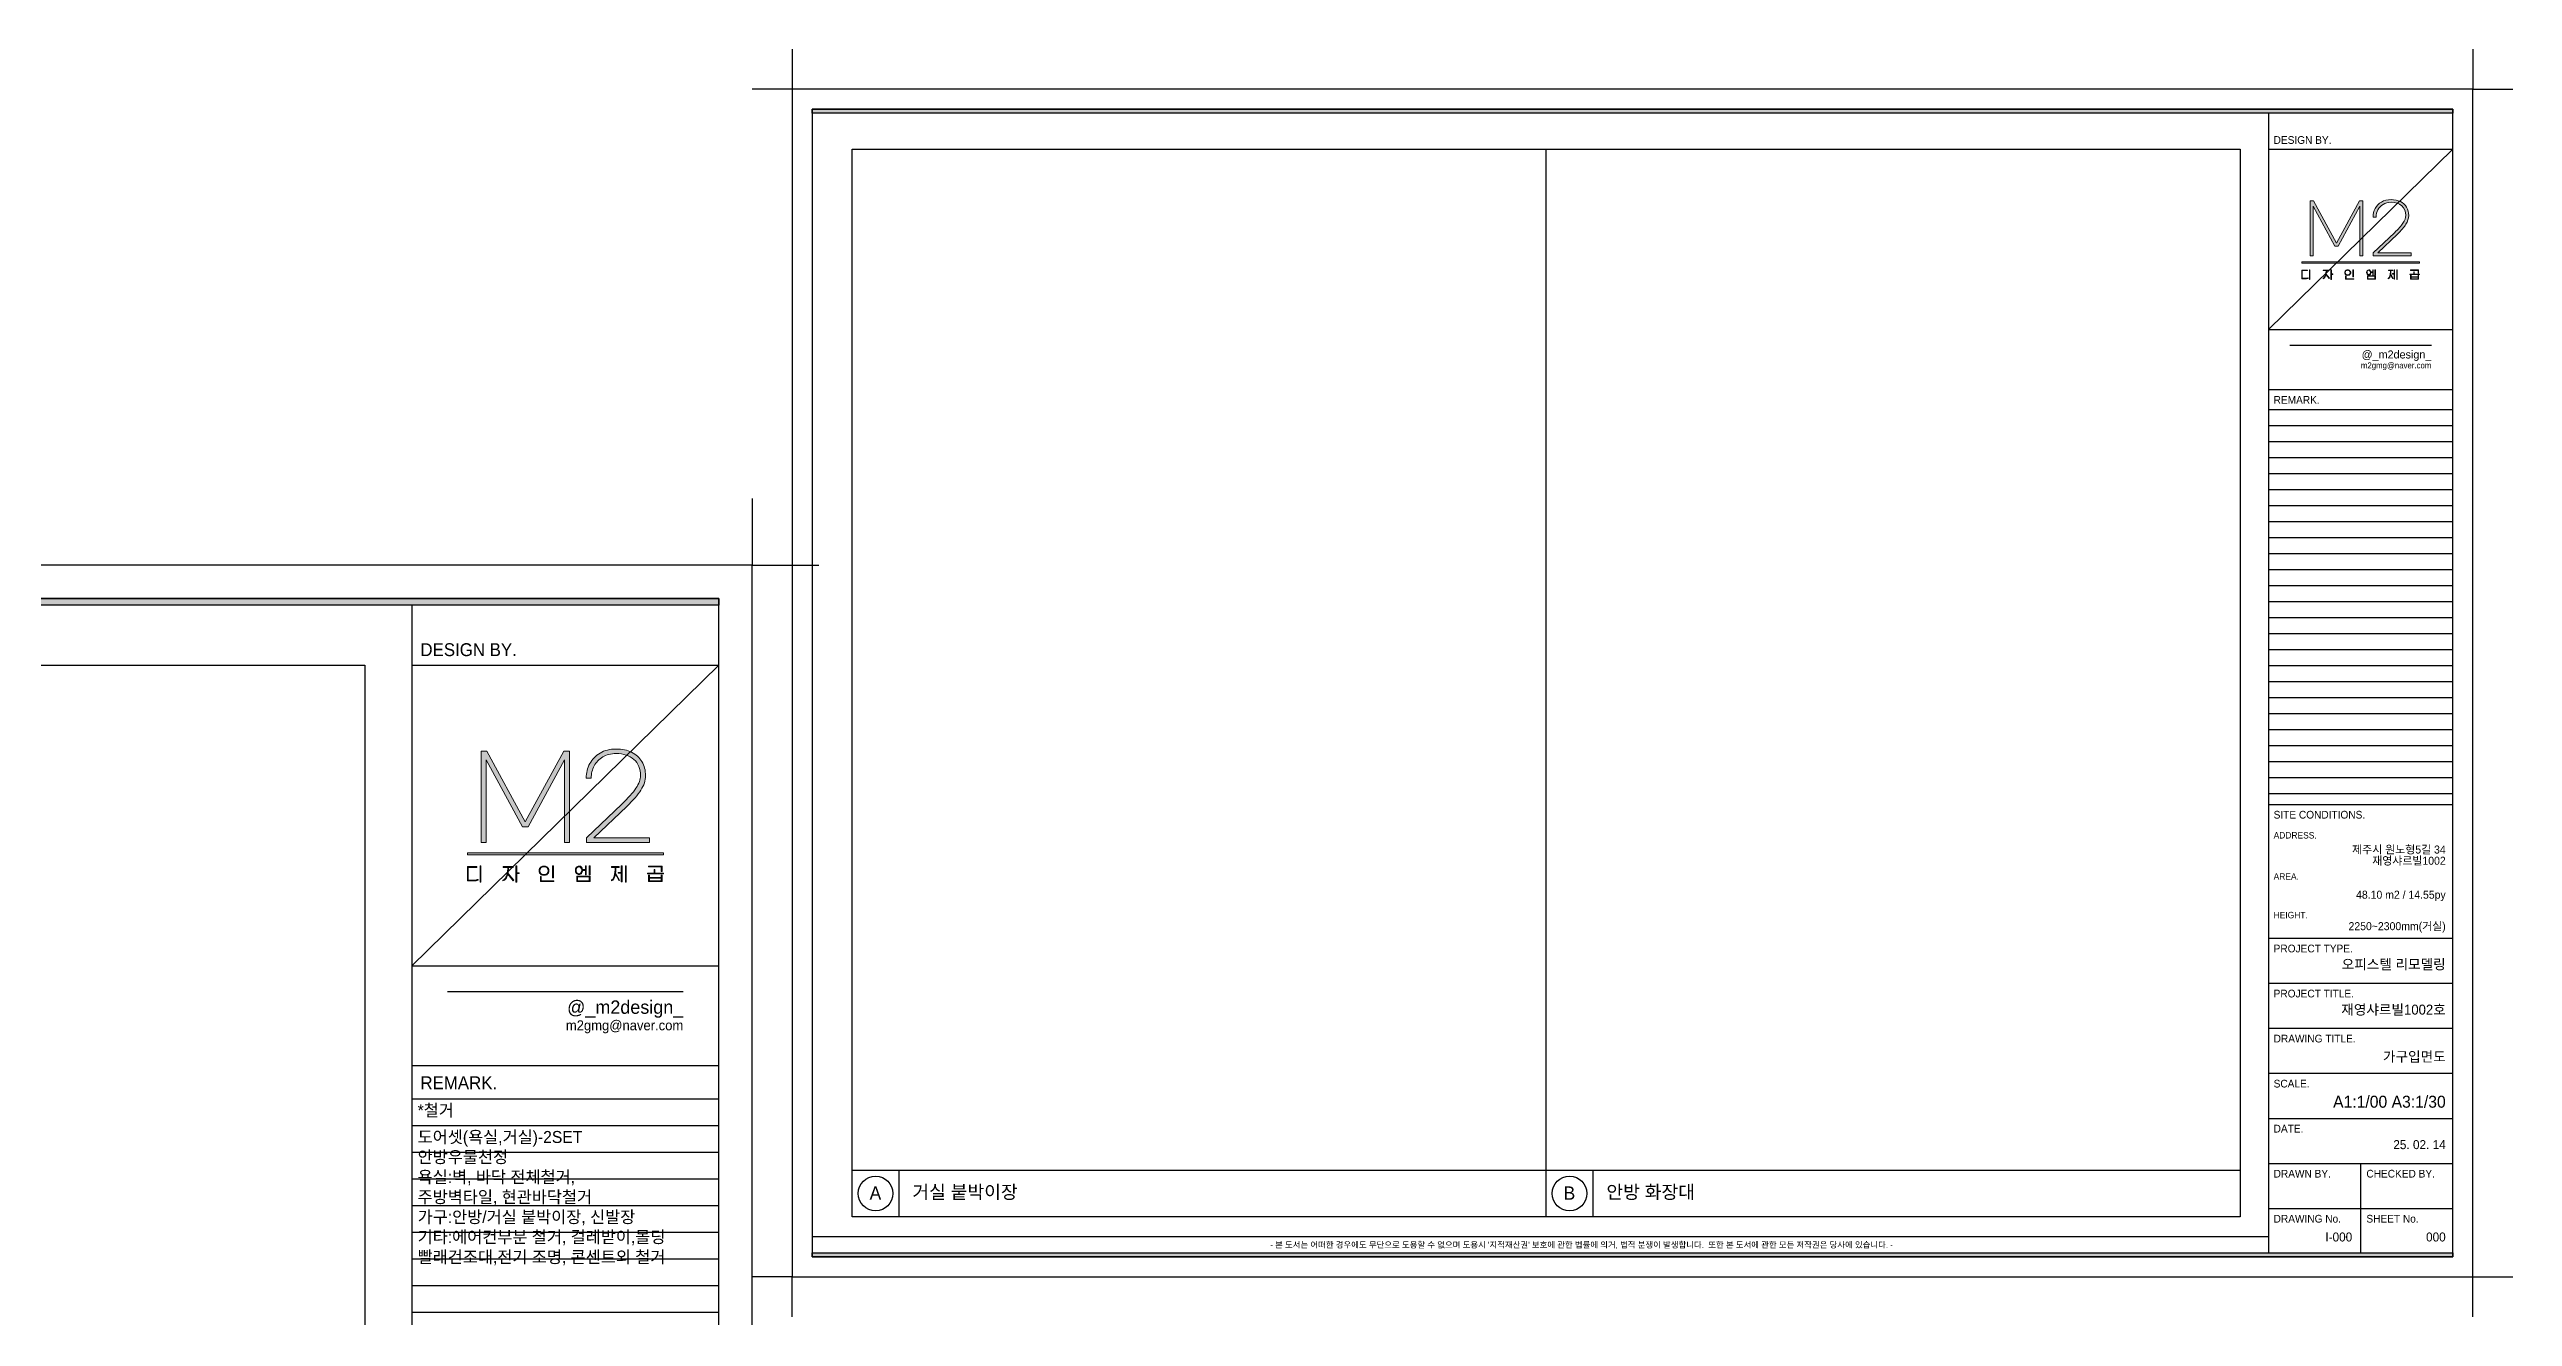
# Model space of a CAD drawing. Header units: inches. Extents: x 211248 to 488355, y -41604 to -7105.
# Drawn here: x 248977 to 267448, y -16615 to -7105 of the extents above; entities that cross this region are included whole.
import ezdxf
from ezdxf.enums import TextEntityAlignment as Align

# ---------------------------------------------------------------- set-up
doc = ezdxf.new("R2010")
doc.units = ezdxf.units.IN
doc.header["$LTSCALE"] = 60
doc.header["$MEASUREMENT"] = 0
for name, color, linetype in [('0-ELC TEXT', 7, 'Continuous'), ('03-TEXT @ 1', 3, 'Continuous'), ('15 HAT', 252, 'Continuous'), ('_U+B808_U+C774_U+C5B4 2', 7, 'Continuous'), ('FORM(YOURNAME)-1', 1, 'Continuous'), ('FORM(YOURNAME)-11', 1, 'Continuous'), ('FORM(YOURNAME)-11 @ 1', 1, 'Continuous')]:
    doc.layers.add(name, color=color, linetype=linetype)
doc.styles.add('YOURNAME', font='HY울릉도M.TTF')
doc.styles.add('코레일둥고', font='Korail_Round_Gothic_Medium.ttf')

# ---------------------------------------------------------------- blocks, each defined once
blk = doc.blocks.new('block 34')
at = {"layer": '_U+B808_U+C774_U+C5B4 2'}
h = blk.add_hatch(color=35, dxfattribs=at)
h.dxf.hatch_style = 2
h.paths.add_polyline_path([(674.6, -105.53), (675.73, -105.53), (683.42, -119.69), (691.1, -105.53), (692.22, -105.53), (692.22, -123.82), (691.22, -123.82), (691.22, -107.31), (683.97, -120.67), (682.84, -120.67), (675.59, -107.31), (675.59, -123.82), (674.6, -123.82)])
h = blk.add_hatch(color=35, dxfattribs=at)
h.dxf.hatch_style = 2
edge = h.paths.add_edge_path()
edge.add_spline(control_points=[(704.68, -105.78), (705.57, -106.21), (706.25, -106.83), (706.73, -107.63), (707.21, -108.43), (707.45, -109.38), (707.45, -110.46), (707.45, -111.43), (707.14, -112.39), (706.53, -113.34), (705.92, -114.29), (704.98, -115.38), (703.7, -116.62), (703.7, -116.62), (697.12, -122.91), (697.12, -122.91), (697.12, -122.91), (708.26, -122.91), (708.26, -122.91), (708.26, -122.91), (708.26, -123.82), (708.26, -123.82), (708.26, -123.82), (695.66, -123.82), (695.66, -123.82), (695.66, -123.82), (695.66, -122.91), (695.66, -122.91), (695.66, -122.91), (702.73, -116.15), (702.73, -116.15), (703.99, -114.93), (704.93, -113.86), (705.54, -112.95), (706.15, -112.03), (706.45, -111.2), (706.45, -110.46), (706.45, -109.07), (706.01, -107.98), (705.12, -107.2), (704.23, -106.42), (703.05, -106.03), (701.57, -106.03), (700.53, -106.03), (699.64, -106.26), (698.89, -106.71), (698.15, -107.15), (697.57, -107.75), (697.18, -108.5), (696.79, -109.25), (696.59, -110.06), (696.59, -110.94), (696.59, -110.94), (695.59, -110.94), (695.59, -110.94), (695.59, -109.89), (695.83, -108.93), (696.3, -108.05), (696.77, -107.17), (697.46, -106.46), (698.36, -105.93), (699.26, -105.4), (700.33, -105.13), (701.57, -105.13), (702.76, -105.13), (703.79, -105.35), (704.68, -105.78)], knot_values=[0, 0, 0, 0, 1, 1, 1, 2, 2, 2, 3, 3, 3, 4, 4, 4, 5, 5, 5, 6, 6, 6, 7, 7, 7, 8, 8, 8, 9, 9, 9, 10, 10, 10, 11, 11, 11, 12, 12, 12, 13, 13, 13, 14, 14, 14, 15, 15, 15, 16, 16, 16, 17, 17, 17, 18, 18, 18, 19, 19, 19, 20, 20, 20, 21, 21, 21, 22, 22, 22, 22], degree=3, periodic=0)
at = {"layer": '_U+B808_U+C774_U+C5B4 2', "lineweight": 0}
blk.add_lwpolyline([(674.6, -105.53), (675.73, -105.53), (683.42, -119.69), (691.1, -105.53), (692.22, -105.53), (692.22, -123.82), (691.22, -123.82), (691.22, -107.31), (683.97, -120.67), (682.84, -120.67), (675.59, -107.31), (675.59, -123.82), (674.6, -123.82), (674.6, -105.53)], dxfattribs=at)
blk.add_open_spline([(704.68, -105.78), (705.57, -106.21), (706.25, -106.83), (706.73, -107.63), (707.21, -108.43), (707.45, -109.38), (707.45, -110.46), (707.45, -111.43), (707.14, -112.39), (706.53, -113.34), (705.92, -114.29), (704.98, -115.38), (703.7, -116.62), (703.7, -116.62), (697.12, -122.91), (697.12, -122.91), (697.12, -122.91), (708.26, -122.91), (708.26, -122.91), (708.26, -122.91), (708.26, -123.82), (708.26, -123.82), (708.26, -123.82), (695.66, -123.82), (695.66, -123.82), (695.66, -123.82), (695.66, -122.91), (695.66, -122.91), (695.66, -122.91), (702.73, -116.15), (702.73, -116.15), (703.99, -114.93), (704.93, -113.86), (705.54, -112.95), (706.15, -112.03), (706.45, -111.2), (706.45, -110.46), (706.45, -109.07), (706.01, -107.98), (705.12, -107.2), (704.23, -106.42), (703.05, -106.03), (701.57, -106.03), (700.53, -106.03), (699.64, -106.26), (698.89, -106.71), (698.15, -107.15), (697.57, -107.75), (697.18, -108.5), (696.79, -109.25), (696.59, -110.06), (696.59, -110.94), (696.59, -110.94), (695.59, -110.94), (695.59, -110.94), (695.59, -109.89), (695.83, -108.93), (696.3, -108.05), (696.77, -107.17), (697.46, -106.46), (698.36, -105.93), (699.26, -105.4), (700.33, -105.13), (701.57, -105.13), (702.76, -105.13), (703.79, -105.35), (704.68, -105.78)], degree=3, knots=[0, 0, 0, 0, 1, 1, 1, 2, 2, 2, 3, 3, 3, 4, 4, 4, 5, 5, 5, 6, 6, 6, 7, 7, 7, 8, 8, 8, 9, 9, 9, 10, 10, 10, 11, 11, 11, 12, 12, 12, 13, 13, 13, 14, 14, 14, 15, 15, 15, 16, 16, 16, 17, 17, 17, 18, 18, 18, 19, 19, 19, 20, 20, 20, 21, 21, 21, 22, 22, 22, 22], dxfattribs=at)
blk = doc.blocks.new('block 35')
at = {"layer": '_U+B808_U+C774_U+C5B4 2'}
h = blk.add_hatch(color=35, dxfattribs=at)
h.dxf.hatch_style = 2
edge = h.paths.add_edge_path()
edge.add_spline(control_points=[(673.72, -128.8), (673.72, -128.8), (672, -128.8), (672, -128.8), (672, -128.8), (672, -131.36), (672, -131.36), (672, -131.36), (673.14, -131.36), (673.14, -131.36), (673.29, -131.36), (673.44, -131.34), (673.6, -131.31), (673.75, -131.28), (673.88, -131.24), (673.98, -131.2), (673.98, -131.2), (673.98, -131.35), (673.98, -131.35), (673.88, -131.4), (673.75, -131.44), (673.6, -131.47), (673.45, -131.49), (673.3, -131.51), (673.14, -131.51), (673.14, -131.51), (671.83, -131.51), (671.83, -131.51), (671.83, -131.51), (671.83, -128.65), (671.83, -128.65), (671.83, -128.65), (673.72, -128.65), (673.72, -128.65), (673.72, -128.65), (673.72, -128.8), (673.72, -128.8)], knot_values=[0, 0, 0, 0, 1, 1, 1, 2, 2, 2, 3, 3, 3, 4, 4, 4, 5, 5, 5, 6, 6, 6, 7, 7, 7, 8, 8, 8, 9, 9, 9, 10, 10, 10, 11, 11, 11, 12, 12, 12, 12], degree=3, periodic=0)
h.paths.add_polyline_path([(674.54, -131.73), (674.38, -131.74), (674.38, -128.5), (674.54, -128.5)])
h = blk.add_hatch(color=35, dxfattribs=at)
h.dxf.hatch_style = 2
edge = h.paths.add_edge_path()
edge.add_spline(control_points=[(679.96, -130.01), (679.96, -130.01), (681.09, -131.37), (681.09, -131.37), (681.09, -131.37), (680.96, -131.47), (680.96, -131.47), (680.96, -131.47), (679.92, -130.19), (679.92, -130.19), (679.82, -130.57), (679.69, -130.87), (679.52, -131.09), (679.35, -131.32), (679.14, -131.46), (678.9, -131.51), (678.9, -131.51), (678.9, -131.36), (678.9, -131.36), (679.11, -131.3), (679.3, -131.16), (679.45, -130.93), (679.6, -130.7), (679.71, -130.39), (679.79, -130.03), (679.86, -129.66), (679.91, -129.25), (679.91, -128.8), (679.91, -128.8), (678.97, -128.8), (678.97, -128.8), (678.97, -128.8), (678.97, -128.65), (678.97, -128.65), (678.97, -128.65), (681, -128.65), (681, -128.65), (681, -128.65), (681, -128.8), (681, -128.8), (681, -128.8), (680.07, -128.8), (680.07, -128.8), (680.06, -129.26), (680.03, -129.66), (679.96, -130.01)], knot_values=[0, 0, 0, 0, 1, 1, 1, 2, 2, 2, 3, 3, 3, 4, 4, 4, 5, 5, 5, 6, 6, 6, 7, 7, 7, 8, 8, 8, 9, 9, 9, 10, 10, 10, 11, 11, 11, 12, 12, 12, 13, 13, 13, 14, 14, 14, 15, 15, 15, 15], degree=3, periodic=0)
h.paths.add_polyline_path([(682.21, -130.06), (681.69, -130.06), (681.69, -131.73), (681.54, -131.73), (681.54, -128.5), (681.69, -128.5), (681.69, -129.92), (682.21, -129.92)])
h = blk.add_hatch(color=35, dxfattribs=at)
h.dxf.hatch_style = 2
edge = h.paths.add_edge_path()
edge.add_spline(control_points=[(687.69, -128.68), (687.84, -128.76), (687.95, -128.87), (688.03, -129.01), (688.11, -129.15), (688.15, -129.3), (688.15, -129.47), (688.15, -129.64), (688.11, -129.8), (688.03, -129.94), (687.95, -130.08), (687.84, -130.19), (687.69, -130.27), (687.54, -130.35), (687.36, -130.39), (687.15, -130.39), (686.95, -130.39), (686.77, -130.35), (686.62, -130.27), (686.47, -130.19), (686.36, -130.08), (686.28, -129.94), (686.2, -129.8), (686.16, -129.64), (686.16, -129.47), (686.16, -129.3), (686.2, -129.15), (686.28, -129.01), (686.36, -128.87), (686.47, -128.76), (686.62, -128.68), (686.77, -128.6), (686.95, -128.56), (687.15, -128.56), (687.36, -128.56), (687.54, -128.6), (687.69, -128.68)], knot_values=[0, 0, 0, 0, 1, 1, 1, 2, 2, 2, 3, 3, 3, 4, 4, 4, 5, 5, 5, 6, 6, 6, 7, 7, 7, 8, 8, 8, 9, 9, 9, 10, 10, 10, 11, 11, 11, 12, 12, 12, 12], degree=3, periodic=0)
edge = h.paths.add_edge_path()
edge.add_spline(control_points=[(686.72, -128.79), (686.59, -128.86), (686.49, -128.95), (686.43, -129.07), (686.36, -129.18), (686.32, -129.32), (686.32, -129.47), (686.32, -129.63), (686.36, -129.76), (686.43, -129.88), (686.49, -130), (686.59, -130.09), (686.72, -130.15), (686.84, -130.22), (686.99, -130.25), (687.15, -130.25), (687.32, -130.25), (687.46, -130.22), (687.59, -130.15), (687.72, -130.09), (687.81, -130), (687.88, -129.88), (687.95, -129.76), (687.98, -129.63), (687.98, -129.47), (687.98, -129.32), (687.95, -129.18), (687.88, -129.07), (687.81, -128.95), (687.72, -128.86), (687.59, -128.79), (687.46, -128.73), (687.32, -128.7), (687.15, -128.7), (686.99, -128.7), (686.84, -128.73), (686.72, -128.79)], knot_values=[0, 0, 0, 0, 1, 1, 1, 2, 2, 2, 3, 3, 3, 4, 4, 4, 5, 5, 5, 6, 6, 6, 7, 7, 7, 8, 8, 8, 9, 9, 9, 10, 10, 10, 11, 11, 11, 12, 12, 12, 12], degree=3, periodic=0)
h.paths.add_polyline_path([(686.6, -131.51), (689.15, -131.51), (689.15, -131.66), (686.44, -131.66), (686.44, -130.66), (686.6, -130.66)])
h.paths.add_polyline_path([(689.03, -130.91), (688.87, -130.91), (688.87, -128.5), (689.03, -128.5)])
h = blk.add_hatch(color=35, dxfattribs=at)
h.dxf.hatch_style = 2
edge = h.paths.add_edge_path()
edge.add_spline(control_points=[(694.67, -130), (694.55, -130.16), (694.37, -130.23), (694.14, -130.23), (693.91, -130.23), (693.73, -130.16), (693.61, -130), (693.48, -129.84), (693.42, -129.64), (693.42, -129.39), (693.42, -129.14), (693.48, -128.94), (693.61, -128.78), (693.73, -128.62), (693.91, -128.54), (694.14, -128.54), (694.35, -128.54), (694.51, -128.61), (694.63, -128.74), (694.75, -128.87), (694.83, -129.04), (694.85, -129.25), (694.85, -129.25), (695.45, -129.25), (695.45, -129.25), (695.45, -129.25), (695.45, -128.52), (695.45, -128.52), (695.45, -128.52), (695.61, -128.52), (695.61, -128.52), (695.61, -128.52), (695.61, -130.29), (695.61, -130.29), (695.61, -130.29), (695.45, -130.29), (695.45, -130.29), (695.45, -130.29), (695.45, -129.4), (695.45, -129.4), (695.45, -129.4), (694.86, -129.4), (694.86, -129.4), (694.85, -129.64), (694.79, -129.85), (694.67, -130)], knot_values=[0, 0, 0, 0, 1, 1, 1, 2, 2, 2, 3, 3, 3, 4, 4, 4, 5, 5, 5, 6, 6, 6, 7, 7, 7, 8, 8, 8, 9, 9, 9, 10, 10, 10, 11, 11, 11, 12, 12, 12, 13, 13, 13, 14, 14, 14, 15, 15, 15, 15], degree=3, periodic=0)
edge = h.paths.add_edge_path()
edge.add_spline(control_points=[(693.73, -129.9), (693.83, -130.03), (693.97, -130.09), (694.14, -130.09), (694.31, -130.09), (694.45, -130.03), (694.55, -129.9), (694.65, -129.78), (694.7, -129.61), (694.7, -129.39), (694.7, -129.17), (694.65, -129), (694.55, -128.87), (694.45, -128.75), (694.31, -128.69), (694.14, -128.69), (693.97, -128.69), (693.83, -128.75), (693.73, -128.87), (693.63, -129), (693.58, -129.17), (693.58, -129.39), (693.58, -129.61), (693.63, -129.78), (693.73, -129.9)], knot_values=[0, 0, 0, 0, 1, 1, 1, 2, 2, 2, 3, 3, 3, 4, 4, 4, 5, 5, 5, 6, 6, 6, 7, 7, 7, 8, 8, 8, 8], degree=3, periodic=0)
h.paths.add_polyline_path([(693.69, -130.55), (696.36, -130.55), (696.36, -131.66), (693.69, -131.66)])
h.paths.add_polyline_path([(693.85, -131.51), (696.2, -131.51), (696.2, -130.7), (693.85, -130.7)])
h.paths.add_polyline_path([(696.36, -128.5), (696.36, -130.32), (696.2, -130.32), (696.2, -128.5)])
h = blk.add_hatch(color=35, dxfattribs=at)
h.dxf.hatch_style = 2
edge = h.paths.add_edge_path()
edge.add_spline(control_points=[(701.46, -129.93), (701.46, -129.93), (702.28, -131.39), (702.28, -131.39), (702.28, -131.39), (702.15, -131.47), (702.15, -131.47), (702.15, -131.47), (701.43, -130.17), (701.43, -130.17), (701.3, -130.94), (701.03, -131.39), (700.63, -131.51), (700.63, -131.51), (700.63, -131.35), (700.63, -131.35), (700.88, -131.26), (701.06, -130.99), (701.18, -130.55), (701.3, -130.1), (701.37, -129.52), (701.37, -128.8), (701.37, -128.8), (700.67, -128.8), (700.67, -128.8), (700.67, -128.8), (700.67, -128.65), (700.67, -128.65), (700.67, -128.65), (702.19, -128.65), (702.19, -128.65), (702.19, -128.65), (702.19, -128.8), (702.19, -128.8), (702.19, -128.8), (701.53, -128.8), (701.53, -128.8), (701.52, -129.25), (701.5, -129.63), (701.46, -129.93)], knot_values=[0, 0, 0, 0, 1, 1, 1, 2, 2, 2, 3, 3, 3, 4, 4, 4, 5, 5, 5, 6, 6, 6, 7, 7, 7, 8, 8, 8, 9, 9, 9, 10, 10, 10, 11, 11, 11, 12, 12, 12, 13, 13, 13, 13], degree=3, periodic=0)
h.paths.add_polyline_path([(702.59, -128.52), (702.75, -128.52), (702.75, -131.68), (702.59, -131.68), (702.59, -129.95), (702, -129.95), (702, -129.8), (702.59, -129.8)])
h.paths.add_polyline_path([(703.61, -128.5), (703.61, -131.73), (703.45, -131.73), (703.45, -128.5)])
h = blk.add_hatch(color=35, dxfattribs=at)
h.dxf.hatch_style = 2
h.paths.add_polyline_path([(711.02, -129.93), (711.02, -130.07), (707.82, -130.07), (707.82, -129.93), (709.16, -129.93), (709.16, -129.2), (709.32, -129.2), (709.32, -129.93)])
h.paths.add_polyline_path([(710.61, -128.72), (708.07, -128.72), (708.07, -128.57), (710.77, -128.57), (710.77, -129.64), (710.61, -129.64)])
h.paths.add_polyline_path([(710.61, -130.36), (710.77, -130.36), (710.77, -131.66), (708.08, -131.66), (708.08, -130.36), (708.24, -130.36), (708.24, -130.83), (710.61, -130.83)])
h.paths.add_polyline_path([(710.61, -131.52), (710.61, -130.97), (708.24, -130.97), (708.24, -131.52)])
at = {"layer": '_U+B808_U+C774_U+C5B4 2', "lineweight": 0}
for points in [[(674.54, -131.73), (674.38, -131.74), (674.38, -128.5), (674.54, -128.5), (674.54, -131.73)], [(682.21, -130.06), (681.69, -130.06), (681.69, -131.73), (681.54, -131.73), (681.54, -128.5), (681.69, -128.5), (681.69, -129.92), (682.21, -129.92), (682.21, -130.06)], [(686.6, -131.51), (689.15, -131.51), (689.15, -131.66), (686.44, -131.66), (686.44, -130.66), (686.6, -130.66), (686.6, -131.51)], [(689.03, -130.91), (688.87, -130.91), (688.87, -128.5), (689.03, -128.5), (689.03, -130.91)], [(693.69, -130.55), (696.36, -130.55), (696.36, -131.66), (693.69, -131.66), (693.69, -130.55)], [(693.85, -131.51), (696.2, -131.51), (696.2, -130.7), (693.85, -130.7), (693.85, -131.51)], [(696.36, -128.5), (696.36, -130.32), (696.2, -130.32), (696.2, -128.5), (696.36, -128.5)], [(702.59, -128.52), (702.75, -128.52), (702.75, -131.68), (702.59, -131.68), (702.59, -129.95), (702, -129.95), (702, -129.8), (702.59, -129.8), (702.59, -128.52)], [(703.61, -128.5), (703.61, -131.73), (703.45, -131.73), (703.45, -128.5), (703.61, -128.5)], [(711.02, -129.93), (711.02, -130.07), (707.82, -130.07), (707.82, -129.93), (709.16, -129.93), (709.16, -129.2), (709.32, -129.2), (709.32, -129.93), (711.02, -129.93)], [(710.61, -128.72), (708.07, -128.72), (708.07, -128.57), (710.77, -128.57), (710.77, -129.64), (710.61, -129.64), (710.61, -128.72)], [(710.61, -130.36), (710.77, -130.36), (710.77, -131.66), (708.08, -131.66), (708.08, -130.36), (708.24, -130.36), (708.24, -130.83), (710.61, -130.83), (710.61, -130.36)], [(710.61, -131.52), (710.61, -130.97), (708.24, -130.97), (708.24, -131.52), (710.61, -131.52)]]:
    blk.add_lwpolyline(points, dxfattribs=at)
for points, knots in [([(673.72, -128.8), (673.72, -128.8), (672, -128.8), (672, -128.8), (672, -128.8), (672, -131.36), (672, -131.36), (672, -131.36), (673.14, -131.36), (673.14, -131.36), (673.29, -131.36), (673.44, -131.34), (673.6, -131.31), (673.75, -131.28), (673.88, -131.24), (673.98, -131.2), (673.98, -131.2), (673.98, -131.35), (673.98, -131.35), (673.88, -131.4), (673.75, -131.44), (673.6, -131.47), (673.45, -131.49), (673.3, -131.51), (673.14, -131.51), (673.14, -131.51), (671.83, -131.51), (671.83, -131.51), (671.83, -131.51), (671.83, -128.65), (671.83, -128.65), (671.83, -128.65), (673.72, -128.65), (673.72, -128.65), (673.72, -128.65), (673.72, -128.8), (673.72, -128.8)], [0, 0, 0, 0, 1, 1, 1, 2, 2, 2, 3, 3, 3, 4, 4, 4, 5, 5, 5, 6, 6, 6, 7, 7, 7, 8, 8, 8, 9, 9, 9, 10, 10, 10, 11, 11, 11, 12, 12, 12, 12]), ([(679.96, -130.01), (679.96, -130.01), (681.09, -131.37), (681.09, -131.37), (681.09, -131.37), (680.96, -131.47), (680.96, -131.47), (680.96, -131.47), (679.92, -130.19), (679.92, -130.19), (679.82, -130.57), (679.69, -130.87), (679.52, -131.09), (679.35, -131.32), (679.14, -131.46), (678.9, -131.51), (678.9, -131.51), (678.9, -131.36), (678.9, -131.36), (679.11, -131.3), (679.3, -131.16), (679.45, -130.93), (679.6, -130.7), (679.71, -130.39), (679.79, -130.03), (679.86, -129.66), (679.91, -129.25), (679.91, -128.8), (679.91, -128.8), (678.97, -128.8), (678.97, -128.8), (678.97, -128.8), (678.97, -128.65), (678.97, -128.65), (678.97, -128.65), (681, -128.65), (681, -128.65), (681, -128.65), (681, -128.8), (681, -128.8), (681, -128.8), (680.07, -128.8), (680.07, -128.8), (680.06, -129.26), (680.03, -129.66), (679.96, -130.01)], [0, 0, 0, 0, 1, 1, 1, 2, 2, 2, 3, 3, 3, 4, 4, 4, 5, 5, 5, 6, 6, 6, 7, 7, 7, 8, 8, 8, 9, 9, 9, 10, 10, 10, 11, 11, 11, 12, 12, 12, 13, 13, 13, 14, 14, 14, 15, 15, 15, 15]), ([(687.69, -128.68), (687.84, -128.76), (687.95, -128.87), (688.03, -129.01), (688.11, -129.15), (688.15, -129.3), (688.15, -129.47), (688.15, -129.64), (688.11, -129.8), (688.03, -129.94), (687.95, -130.08), (687.84, -130.19), (687.69, -130.27), (687.54, -130.35), (687.36, -130.39), (687.15, -130.39), (686.95, -130.39), (686.77, -130.35), (686.62, -130.27), (686.47, -130.19), (686.36, -130.08), (686.28, -129.94), (686.2, -129.8), (686.16, -129.64), (686.16, -129.47), (686.16, -129.3), (686.2, -129.15), (686.28, -129.01), (686.36, -128.87), (686.47, -128.76), (686.62, -128.68), (686.77, -128.6), (686.95, -128.56), (687.15, -128.56), (687.36, -128.56), (687.54, -128.6), (687.69, -128.68)], [0, 0, 0, 0, 1, 1, 1, 2, 2, 2, 3, 3, 3, 4, 4, 4, 5, 5, 5, 6, 6, 6, 7, 7, 7, 8, 8, 8, 9, 9, 9, 10, 10, 10, 11, 11, 11, 12, 12, 12, 12]), ([(686.72, -128.79), (686.59, -128.86), (686.49, -128.95), (686.43, -129.07), (686.36, -129.18), (686.32, -129.32), (686.32, -129.47), (686.32, -129.63), (686.36, -129.76), (686.43, -129.88), (686.49, -130), (686.59, -130.09), (686.72, -130.15), (686.84, -130.22), (686.99, -130.25), (687.15, -130.25), (687.32, -130.25), (687.46, -130.22), (687.59, -130.15), (687.72, -130.09), (687.81, -130), (687.88, -129.88), (687.95, -129.76), (687.98, -129.63), (687.98, -129.47), (687.98, -129.32), (687.95, -129.18), (687.88, -129.07), (687.81, -128.95), (687.72, -128.86), (687.59, -128.79), (687.46, -128.73), (687.32, -128.7), (687.15, -128.7), (686.99, -128.7), (686.84, -128.73), (686.72, -128.79)], [0, 0, 0, 0, 1, 1, 1, 2, 2, 2, 3, 3, 3, 4, 4, 4, 5, 5, 5, 6, 6, 6, 7, 7, 7, 8, 8, 8, 9, 9, 9, 10, 10, 10, 11, 11, 11, 12, 12, 12, 12]), ([(694.67, -130), (694.55, -130.16), (694.37, -130.23), (694.14, -130.23), (693.91, -130.23), (693.73, -130.16), (693.61, -130), (693.48, -129.84), (693.42, -129.64), (693.42, -129.39), (693.42, -129.14), (693.48, -128.94), (693.61, -128.78), (693.73, -128.62), (693.91, -128.54), (694.14, -128.54), (694.35, -128.54), (694.51, -128.61), (694.63, -128.74), (694.75, -128.87), (694.83, -129.04), (694.85, -129.25), (694.85, -129.25), (695.45, -129.25), (695.45, -129.25), (695.45, -129.25), (695.45, -128.52), (695.45, -128.52), (695.45, -128.52), (695.61, -128.52), (695.61, -128.52), (695.61, -128.52), (695.61, -130.29), (695.61, -130.29), (695.61, -130.29), (695.45, -130.29), (695.45, -130.29), (695.45, -130.29), (695.45, -129.4), (695.45, -129.4), (695.45, -129.4), (694.86, -129.4), (694.86, -129.4), (694.85, -129.64), (694.79, -129.85), (694.67, -130)], [0, 0, 0, 0, 1, 1, 1, 2, 2, 2, 3, 3, 3, 4, 4, 4, 5, 5, 5, 6, 6, 6, 7, 7, 7, 8, 8, 8, 9, 9, 9, 10, 10, 10, 11, 11, 11, 12, 12, 12, 13, 13, 13, 14, 14, 14, 15, 15, 15, 15]), ([(693.73, -129.9), (693.83, -130.03), (693.97, -130.09), (694.14, -130.09), (694.31, -130.09), (694.45, -130.03), (694.55, -129.9), (694.65, -129.78), (694.7, -129.61), (694.7, -129.39), (694.7, -129.17), (694.65, -129), (694.55, -128.87), (694.45, -128.75), (694.31, -128.69), (694.14, -128.69), (693.97, -128.69), (693.83, -128.75), (693.73, -128.87), (693.63, -129), (693.58, -129.17), (693.58, -129.39), (693.58, -129.61), (693.63, -129.78), (693.73, -129.9)], [0, 0, 0, 0, 1, 1, 1, 2, 2, 2, 3, 3, 3, 4, 4, 4, 5, 5, 5, 6, 6, 6, 7, 7, 7, 8, 8, 8, 8]), ([(701.46, -129.93), (701.46, -129.93), (702.28, -131.39), (702.28, -131.39), (702.28, -131.39), (702.15, -131.47), (702.15, -131.47), (702.15, -131.47), (701.43, -130.17), (701.43, -130.17), (701.3, -130.94), (701.03, -131.39), (700.63, -131.51), (700.63, -131.51), (700.63, -131.35), (700.63, -131.35), (700.88, -131.26), (701.06, -130.99), (701.18, -130.55), (701.3, -130.1), (701.37, -129.52), (701.37, -128.8), (701.37, -128.8), (700.67, -128.8), (700.67, -128.8), (700.67, -128.8), (700.67, -128.65), (700.67, -128.65), (700.67, -128.65), (702.19, -128.65), (702.19, -128.65), (702.19, -128.65), (702.19, -128.8), (702.19, -128.8), (702.19, -128.8), (701.53, -128.8), (701.53, -128.8), (701.52, -129.25), (701.5, -129.63), (701.46, -129.93)], [0, 0, 0, 0, 1, 1, 1, 2, 2, 2, 3, 3, 3, 4, 4, 4, 5, 5, 5, 6, 6, 6, 7, 7, 7, 8, 8, 8, 9, 9, 9, 10, 10, 10, 11, 11, 11, 12, 12, 12, 13, 13, 13, 13])]:
    blk.add_open_spline(points, degree=3, knots=knots, dxfattribs=at)
blk = doc.blocks.new('block 33')
at = {"layer": '_U+B808_U+C774_U+C5B4 2'}
for name in ['block 34', 'block 35']:
    blk.add_blockref(name, (0, 0), dxfattribs=at)
blk = doc.blocks.new('block 32')
at = {"layer": '_U+B808_U+C774_U+C5B4 2'}
h = blk.add_hatch(color=35, dxfattribs=at)
h.dxf.hatch_style = 2
h.paths.add_polyline_path([(711.02, -126.32), (671.83, -126.32), (671.83, -125.91), (711.02, -125.91)])
at = {"layer": '_U+B808_U+C774_U+C5B4 2', "lineweight": 0}
blk.add_lwpolyline([(711.02, -126.32), (671.83, -126.32), (671.83, -125.91), (711.02, -125.91), (711.02, -126.32)], dxfattribs=at)
at = {"layer": '_U+B808_U+C774_U+C5B4 2'}
blk.add_blockref('block 33', (0, 0), dxfattribs=at)
blk = doc.blocks.new('FORM-ELEVATION')
at = {"layer": 'FORM(YOURNAME)-11'}
h = blk.add_hatch(color=256, dxfattribs=at)
h.dxf.hatch_style = 1
h.paths.add_polyline_path([(-10309, 35708), (71691, 35708), (71691, 35508), (-10309, 35508)])
h.paths.add_polyline_path([(-10309, -21492), (71691, -21492), (71691, -21692), (-10309, -21692)])
at = {"layer": 'Defpoints', "color": 158}
for p, q in [((62481, 35508), (62481, -21492)), ((62481, 33708), (71691, 33708)), ((62481, 24686), (71691, 33708)), ((62481, 24686), (71691, 24686)), ((62481, 20686), (71691, 20686)), ((62481, 19886), (71691, 19886)), ((62481, 19086), (71691, 19086)), ((62481, 18286), (71691, 18286)), ((62481, 17486), (71691, 17486)), ((62481, 16686), (71691, 16686)), ((62481, 15886), (71691, 15886)), ((62481, 15086), (71691, 15086)), ((62481, 14286), (71691, 14286)), ((62481, 13486), (71691, 13486)), ((62481, 12686), (71691, 12686)), ((62481, 11886), (71691, 11886)), ((62481, 11086), (71691, 11086)), ((62481, 10286), (71691, 10286)), ((62481, 9486), (71691, 9486)), ((62481, 8686), (71691, 8686)), ((62481, 7886), (71691, 7886)), ((62481, 7086), (71691, 7086)), ((62481, 6286), (71691, 6286)), ((62481, 5486), (71691, 5486)), ((62481, 4686), (71691, 4686)), ((62481, 3886), (71691, 3886)), ((62481, 3086), (71691, 3086)), ((62481, 2286), (71691, 2286)), ((62481, 1486), (71691, 1486)), ((62481, -20692), (-10309, -20692))]:
    blk.add_line(p, q, dxfattribs=at)
at = {"layer": 'Defpoints', "color": 1}
for points in [[(-11309, 38708), (-11309, 36708), (-13309, 36708)], [(72691, 38708), (72691, 36708), (74691, 36708)], [(-11309, -24692), (-11309, -22692), (-13309, -22692)], [(72691, -24692), (72691, -22692), (74691, -22692)]]:
    blk.add_lwpolyline(points, dxfattribs=at)
at = {"layer": 'Defpoints', "color": 158}
for points in [[(-10309, -21692), (71691, -21692), (71691, 35708), (-10309, 35708)], [(-8309, 33708), (61071, 33708), (61071, -19692), (-8309, -19692)]]:
    blk.add_lwpolyline(points, close=True, dxfattribs=at)
at = {"layer": 'FORM(YOURNAME)-11', "color": 251}
blk.add_line((63550, 23916), (70622, 23916), dxfattribs=at)
at = {"layer": 'FORM(YOURNAME)-11', "color": 14}
for p, q in [((62481, 21686), (71691, 21686)), ((62481, 937), (71691, 937)), ((62481, -5756), (71691, -5756)), ((62481, -8009), (71691, -8009)), ((62481, -10261), (71691, -10261)), ((62481, -12514), (71691, -12514)), ((62481, -14766), (71691, -14766)), ((62481, -17019), (71691, -17019)), ((67086, -17019), (67086, -21492)), ((62481, -19271), (71691, -19271))]:
    blk.add_line(p, q, dxfattribs=at)
at = {"layer": 'FORM(YOURNAME)-11', "color": 250}
blk.add_lwpolyline([(-11309, -22692), (72691, -22692), (72691, 36708), (-11309, 36708)], close=True, dxfattribs=at)
at = {"layer": 'FORM(YOURNAME)-11'}
for points in [[(-10309, 35708), (71691, 35708), (71691, 35508), (-10309, 35508)], [(-10309, -21492), (71691, -21492), (71691, -21692), (-10309, -21692)]]:
    blk.add_lwpolyline(points, close=True, dxfattribs=at)
at = {"layer": '_U+B808_U+C774_U+C5B4 2', "xscale": 150, "yscale": 150, "zscale": 150}
blk.add_blockref('block 32', (-36628, 46957), dxfattribs=at)
at = {"layer": 'FORM(YOURNAME)-11', "color": 14, "style": 'YOURNAME'}
for s, height, p in [('DESIGN BY.', 386.1, (62739, 34170)), ('REMARK.', 386.1, (62739, 21172)), ('SITE CONDITIONS.', 386.14, (62739, 422)), ('PROJECT TYPE.', 386.14, (62739, -6271)), ('PROJECT TITLE.', 386.14, (62739, -8524)), ('DRAWING TITLE.', 386.14, (62739, -10776)), ('SCALE.', 386.1, (62739, -13029)), ('DATE.', 386.1, (62739, -15281)), ('DRAWN BY.', 386.1, (62739, -17534)), ('CHECKED BY.', 386.14, (67376, -17534)), ('DRAWING No.', 386.14, (62739, -19786)), ('SHEET No.', 386.1, (67376, -19786))]:
    blk.add_text(s, height=height, dxfattribs=at).set_placement(p, align=Align.MIDDLE_LEFT)
for s, height, width, p in [('@_m2design_', 400, 1.03, (70622, 23242)), ('m2gmg@naver.com', 300, 0.995, (70622, 22747))]:
    blk.add_text(s, height=height, dxfattribs=dict(at, width=width)).set_placement(p, align=Align.RIGHT)
at = {"layer": 'FORM(YOURNAME)-11', "color": 251, "style": 'YOURNAME'}
for s, p in [('ADDRESS.', (62739, -608)), ('AREA.', (62739, -2667)), ('HEIGHT.', (62739, -4598))]:
    blk.add_text(s, height=321.8, dxfattribs=at).set_placement(p, align=Align.MIDDLE_LEFT)
at = {"layer": 'FORM(YOURNAME)-11', "color": 1, "style": 'YOURNAME'}
blk.add_text("- 본 도서는 어떠한 경우에도 무단으로 도용할 수 없으며 도용시 '지적재산권' 보호에 관한 법률에 의거, 법적 분쟁이 발생합니다.  또한 본 도서에 관한 모든 저작권은 당사에 있습니다. -", height=300, dxfattribs=at).set_placement((28146, -21092), align=Align.MIDDLE_CENTER)
at = {"layer": 'FORM(YOURNAME)-11', "color": 3, "style": 'YOURNAME'}
for tag, height, p in [('1', 450, (71041, -1219)), ('2', 450, (71041, -1863)), ('3', 450, (71041, -3150)), ('4', 450, (71041, -5081)), ('5', 515, (71041, -7398)), ('6', 515, (71041, -9650)), ('7', 515, (71041, -11903)), ('8', 515, (71041, -14155)), ('9', 515, (71041, -16408)), ('10', 515, (66791, -18596)), ('11', 515, (71041, -18660)), ('12', 515, (66791, -20848)), ('13', 515, (71041, -20848))]:
    blk.add_attdef(tag, text='', height=height, dxfattribs=at).set_placement(p, align=Align.MIDDLE_RIGHT)
blk = doc.blocks.new('*U461')
at = {"layer": 'FORM(YOURNAME)-1', "xscale": 0.2500000000000001, "yscale": 0.2500000000000001, "zscale": 0.2500000000000001}
blk.add_blockref('FORM-ELEVATION', (236075, -20152), dxfattribs=at)
blk = doc.blocks.new('*U467')
at = {"layer": 'FORM(YOURNAME)-1'}
ref = blk.add_blockref('FORM-ELEVATION', (256244, -12911), dxfattribs=dict(at, xscale=0.15, yscale=0.15, zscale=0.15))
ref.add_attrib('12', 'I-000', dxfattribs={"layer": 'FORM(YOURNAME)-11 @ 1', "color": 3, "height": 67.5, "style": 'YOURNAME'}).set_placement((266244, -16016), align=Align.MIDDLE_RIGHT)
ref.add_attrib('13', '000', dxfattribs={"layer": 'FORM(YOURNAME)-11 @ 1', "color": 3, "height": 67.5, "style": 'YOURNAME'}).set_placement((266945, -16016), align=Align.MIDDLE_RIGHT)
ref.add_attrib('9', '25. 02. 14', dxfattribs={"layer": 'FORM(YOURNAME)-11 @ 1', "color": 3, "height": 67.5, "style": 'YOURNAME'}).set_placement((266945, -15323), align=Align.MIDDLE_RIGHT)
ref.add_attrib('8', 'A1:1/00 A3:1/30', dxfattribs={"layer": 'FORM(YOURNAME)-11 @ 1', "color": 3, "height": 90, "style": 'YOURNAME'}).set_placement((266945, -15001), align=Align.MIDDLE_RIGHT)
ref.add_attrib('7', '가구입면도', dxfattribs={"layer": 'FORM(YOURNAME)-11 @ 1', "color": 3, "height": 75, "style": 'YOURNAME'}).set_placement((266945, -14663), align=Align.MIDDLE_RIGHT)
ref.add_attrib('6', '재영샤르빌1002호', dxfattribs={"layer": 'FORM(YOURNAME)-11 @ 1', "color": 3, "height": 75, "style": 'YOURNAME'}).set_placement((266945, -14310), align=Align.MIDDLE_RIGHT)
ref.add_attrib('5', '오피스텔 리모델링', dxfattribs={"layer": 'FORM(YOURNAME)-11 @ 1', "color": 3, "height": 75, "style": 'YOURNAME'}).set_placement((266945, -13970), align=Align.MIDDLE_RIGHT)
ref.add_attrib('1', '제주시 원노형5길 34', dxfattribs={"layer": 'FORM(YOURNAME)-11 @ 1', "color": 3, "height": 60, "style": 'YOURNAME'}).set_placement((266945, -13109), align=Align.MIDDLE_RIGHT)
ref.add_attrib('2', '재영샤르빌1002', dxfattribs={"layer": 'FORM(YOURNAME)-11 @ 1', "color": 3, "height": 60, "style": 'YOURNAME'}).set_placement((266945, -13193), align=Align.MIDDLE_RIGHT)
ref.add_attrib('3', '48.10 m2 / 14.55py', dxfattribs={"layer": 'FORM(YOURNAME)-11 @ 1', "color": 3, "height": 60, "style": 'YOURNAME'}).set_placement((266945, -13448), align=Align.MIDDLE_RIGHT)
ref.add_attrib('4', '2250~2300mm(거실)', dxfattribs={"layer": 'FORM(YOURNAME)-11 @ 1', "color": 3, "height": 60, "style": 'YOURNAME'}).set_placement((266945, -13684), align=Align.MIDDLE_RIGHT)

msp = doc.modelspace()

# ---------------------------------------------------------------- linework, layer by layer
for p, q in [((260201, -15864.5), (260201, -7854.5)), ((254997.5, -15514.5), (265404.5, -15514.5)), ((255347.5, -15514.5), (255347.5, -15864.5)), ((260551, -15514.5), (260551, -15864.5))]:
    msp.add_line(p, q)
for centre in [(255172.5, -15689.5), (260376, -15689.5)]:
    msp.add_circle(centre, 130)

# ---------------------------------------------------------------- block references
at = {"layer": '15 HAT'}
for name in ['*U467', '*U461']:
    msp.add_blockref(name, (0, 0), dxfattribs=at)

# ---------------------------------------------------------------- texts
at = {"layer": '0-ELC TEXT', "style": '코레일둥고'}
for s, p in [('A', (255127.5, -15736.3)), ('거실 붙박이장', (255448.4, -15728.4)), ('B', (260331, -15736.3)), ('안방 화장대', (260651.9, -15728.4))]:
    msp.add_text(s, height=100, dxfattribs=at).set_placement(p)
at = {"layer": '03-TEXT @ 1', "char_height": 90, "attachment_point": 1, "style": 'YOURNAME'}
for s, width, insert in [('{\\fKorail Round Gothic Medium|b0|i0|c129|p2;*철거}', 1726.875, (251738.8, -15020.6)), ('도어셋(욕실,거실)-2SET\\P안방우물천정\\P욕실:벽, 바닥 전체철거, \\P주방벽타일, 현관바닥철거\\P가구:안방/거실 붙박이장, 신발장\\P기타:에어컨부분 철거, 걸레받이,몰딩\\P빨래건조대,전기 조명, 콘센트외 철거', 2258.735, (251738.8, -15220.6))]:
    msp.add_mtext_dynamic_manual_height_columns(s, width=width, gutter_width=3430.8, heights=[0], dxfattribs=dict(at, insert=insert))

doc.saveas('drawing.dxf')
